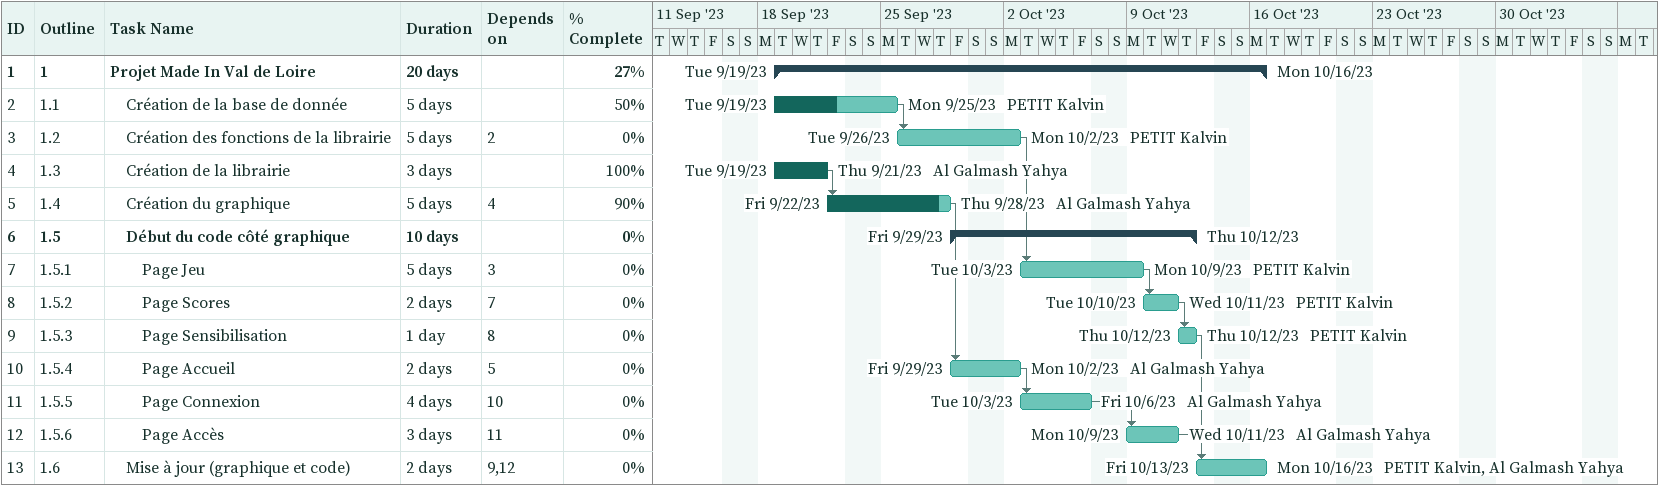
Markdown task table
| ID | WBS | Task | Duration | Start | Finish | Predecessors | Resources | % complete |
|---|---|---|---|---|---|---|---|---|
| 1 | 1 | **Projet Made In Val de Loire** | 20d | 2023-09-19 | 2023-10-16 |  |  | 27 |
| 2 | 1.1 | Création de la base de donnée | 5d | 2023-09-19 | 2023-09-25 |  | PETIT Kalvin | 50 |
| 3 | 1.2 | Création des fonctions de la librairie | 5d | 2023-09-26 | 2023-10-02 | 2 | PETIT Kalvin | 0 |
| 4 | 1.3 | Création de la librairie | 3d | 2023-09-19 | 2023-09-21 |  | Al Galmash Yahya | 100 |
| 5 | 1.4 | Création du graphique | 5d | 2023-09-22 | 2023-09-28 | 4 | Al Galmash Yahya | 90 |
| 6 | 1.5 | **Début du code côté graphique** | 10d | 2023-09-29 | 2023-10-12 |  |  | 0 |
| 7 | 1.5.1 | Page Jeu | 5d | 2023-10-03 | 2023-10-09 | 3 | PETIT Kalvin | 0 |
| 8 | 1.5.2 | Page Scores | 2d | 2023-10-10 | 2023-10-11 | 7 | PETIT Kalvin | 0 |
| 9 | 1.5.3 | Page Sensibilisation | 1d | 2023-10-12 | 2023-10-12 | 8 | PETIT Kalvin | 0 |
| 10 | 1.5.4 | Page Accueil | 2d | 2023-09-29 | 2023-10-02 | 5 | Al Galmash Yahya | 0 |
| 11 | 1.5.5 | Page Connexion | 4d | 2023-10-03 | 2023-10-06 | 10 | Al Galmash Yahya | 0 |
| 12 | 1.5.6 | Page Accès | 3d | 2023-10-09 | 2023-10-11 | 11 | Al Galmash Yahya | 0 |
| 13 | 1.6 | Mise à jour (graphique et code) | 2d | 2023-10-13 | 2023-10-16 | 9, 12 | PETIT Kalvin, Al Galmash Yahya | 0 |
